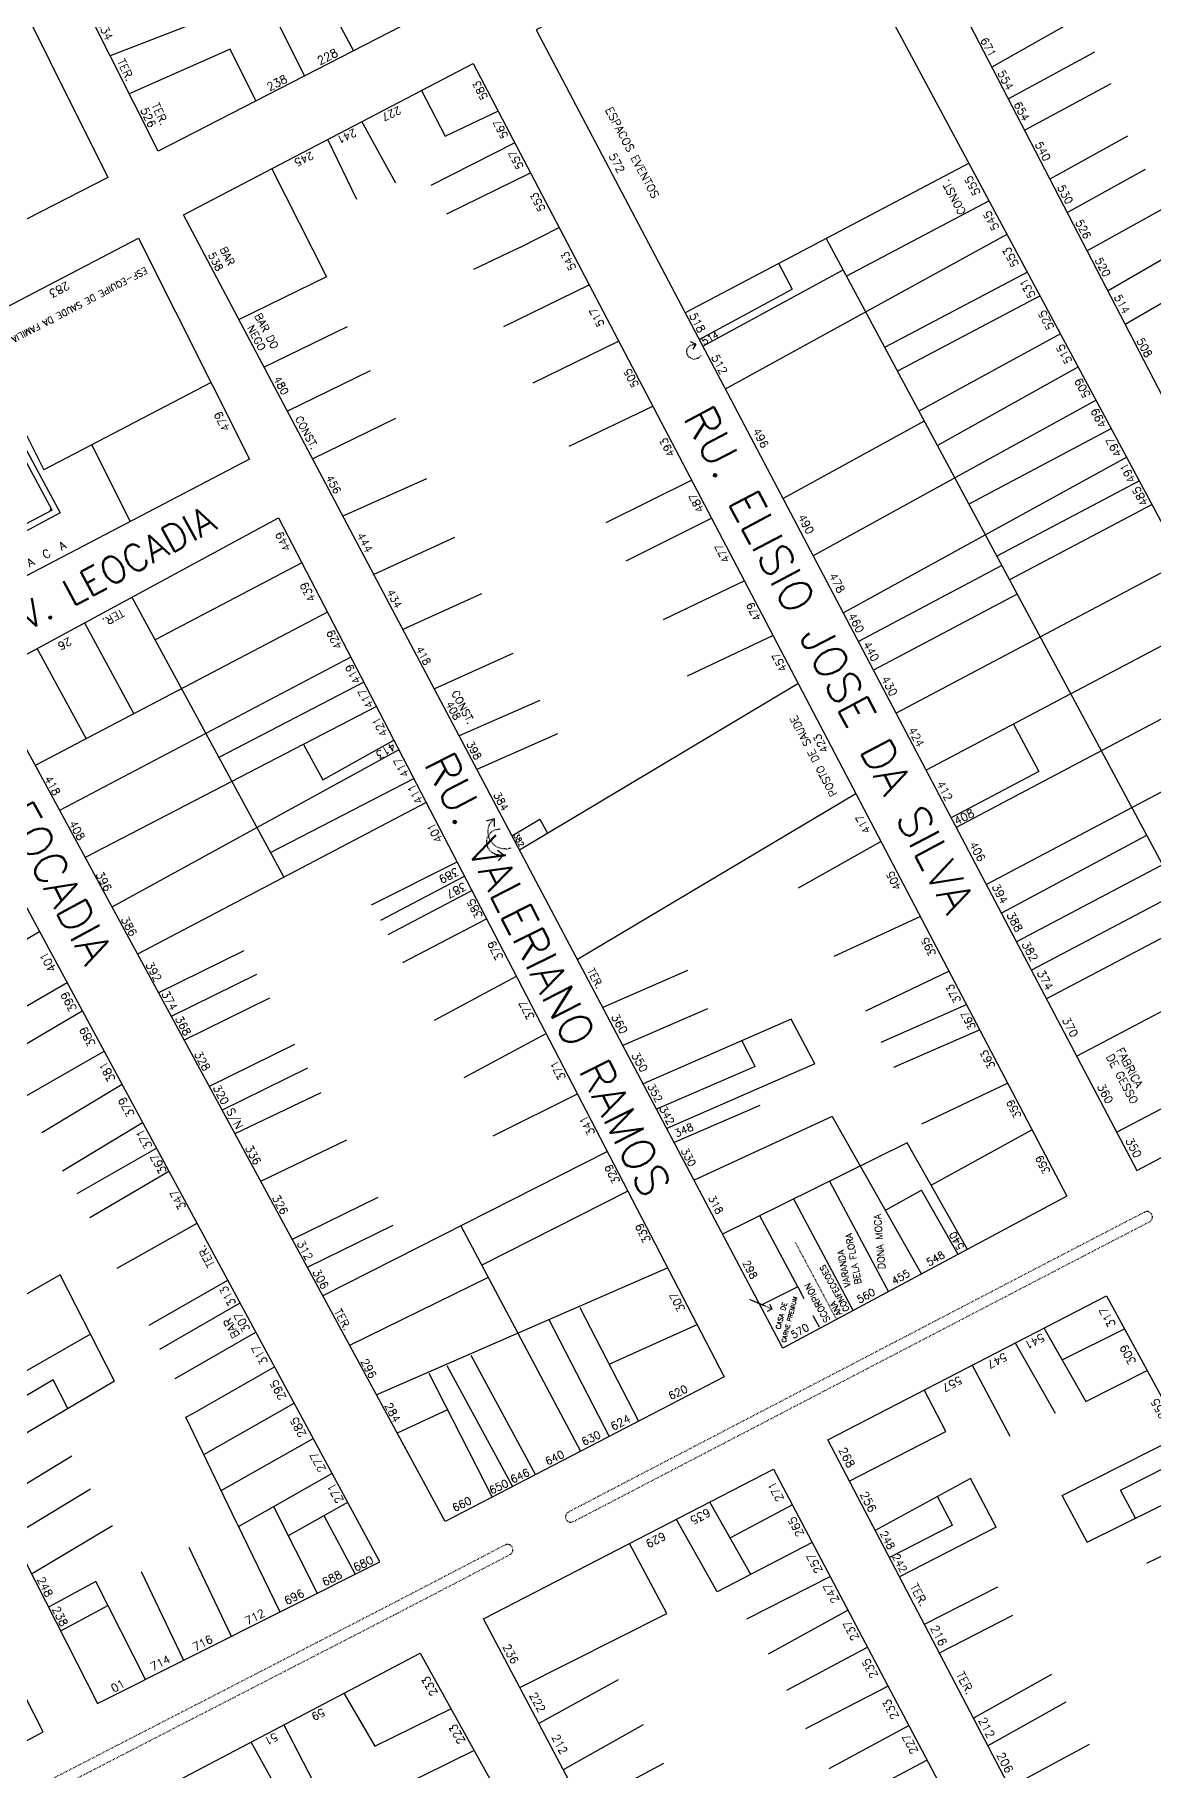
# Model space of a CAD drawing. Extents: x 714896 to 749292, y 8417558 to 8447149.
# Drawn here: x 737358.6 to 737566.2, y 8427223.3 to 8427545.5 of the extents above; entities that cross this region are included whole.
import ezdxf

# ---------------------------------------------------------------- set-up
doc = ezdxf.new("R2010")
doc.units = 0
doc.header["$MEASUREMENT"] = 0
doc.linetypes.add('ACAD_ISO03W100', pattern=[30, 12, -18])
for name, color, linetype in [('LOTE', 7, 'CONTINUOUS'), ('NUM-PORTA', 7, 'CONTINUOUS'), ('QUADRA', 6, 'CONTINUOUS'), ('TEXTO', 7, 'CONTINUOUS'), ('TEXTODERUA', 3, 'CONTINUOUS')]:
    doc.layers.add(name, color=color, linetype=linetype)
doc.styles.add('ROMANS', font='ROMANS.SHX', dxfattribs={"height": 1.5})

msp = doc.modelspace()

# ---------------------------------------------------------------- linework, layer by layer
at = {"layer": 'LOTE', "color": 7}
for p, q in [((737408.68, 8427537.86, 520.27), (737401.98, 8427551.28, 520.43)), ((737389.43, 8427548.11, 520.37), (737372.6, 8427541.59, 520.27)), ((737413.58, 8427550.4, 520.4), (737417.78, 8427542.53, 520.27)), ((737551.48, 8427548.09, 521.13), (737536.29, 8427539.5, 520.21)), ((737394.87, 8427542.81, 520.34), (737376.14, 8427534.54, 520.27)), ((737399.65, 8427533.23, 520.27), (737394.87, 8427542.81, 520.38)), ((737555.32, 8427542.26, 521.1), (737539.36, 8427533.63, 520.21)), ((737558.34, 8427536.39, 521.1), (737542.38, 8427527.76, 520.21)), ((737430.38, 8427535.14, 520.88), (737434.76, 8427526.7, 520.94)), ((737425.63, 8427517.94, 520.98), (737419.33, 8427529.38, 520.88)), ((737434.76, 8427526.7, 520.94), (737444.59, 8427531.34, 520.88)), ((737418.38, 8427514.93, 520.99), (737412.99, 8427526.07, 520.88)), ((737561.49, 8427526.68, 521.01), (737547.06, 8427518.72, 520.21)), ((737432.18, 8427517.59, 520.98), (737447.67, 8427525.45, 520.88)), ((737402.58, 8427520.63, 520.88), (737412.75, 8427500.55, 521.11)), ((737435.11, 8427512.26, 521), (737450.6, 8427519.87, 520.88)), ((737532.05, 8427521.66), (737479.35, 8427493.9)), ((737564.74, 8427520.48, 521.01), (737550.31, 8427512.52, 520.21)), ((737535.8, 8427514.67), (737509.28, 8427500.65)), ((737568.4, 8427513.37, 521.01), (737553.97, 8427505.4, 520.21)), ((737448.75, 8427506.07, 520.97), (737455.92, 8427509.72, 520.88)), ((737486.81, 8427479.74), (737539.11, 8427508.5)), ((737505.51, 8427507.68), (737590.63, 8427349.11)), ((737448.75, 8427506.07, 520.97), (737440.05, 8427501.92, 521.02)), ((737496.7, 8427502.95), (737499.2, 8427498.28)), ((737571.95, 8427506.1, 520.96), (737557.85, 8427497.96, 520.21)), ((737412.75, 8427500.55, 521.1), (737396.52, 8427492.62, 521.06)), ((737482.62, 8427487.7), (737508.69, 8427501.84, -1.33)), ((737542.89, 8427501.45), (737516.37, 8427487.44)), ((737575.15, 8427499.87, 520.96), (737561.05, 8427491.73, 520.21)), ((737445.65, 8427491.36, 521.05), (737461.5, 8427499.09, 520.88)), ((737481.96, 8427488.94), (737499.2, 8427498.28)), ((737545.26, 8427497.04), (737518.74, 8427483.03)), ((737416.56, 8427491.29, 521.1), (737401.19, 8427483.77, 521.06)), ((737451.13, 8427480.87, 521.05), (737466.98, 8427488.6, 520.88)), ((737549.04, 8427490), (737522.7, 8427475.64)), ((737552.35, 8427483.83), (737526.16, 8427469.21)), ((737420.88, 8427483.1, 521.1), (737405.52, 8427475.59, 521.06)), ((737555.66, 8427477.66), (737503.12, 8427448.77)), ((737425.56, 8427474.26, 521.1), (737410.19, 8427466.75, 521.06)), ((737457.78, 8427469.1, 521.06), (737473.31, 8427476.52, 520.88)), ((737523.71, 8427473.77, -0.72), (737497.53, 8427459.39)), ((737558.49, 8427472.37), (737531.98, 8427458.36)), ((737561.33, 8427467.08), (737508.71, 8427438.15)), ((737431.34, 8427463.03, 521.11), (737415.81, 8427456.12, 521.06)), ((737464.66, 8427454.92, 521.1), (737480.5, 8427462.82, 520.88)), ((737563.7, 8427462.68), (737537.18, 8427448.67)), ((737566.06, 8427458.27), (737539.55, 8427444.27)), ((737468.37, 8427447.83, 521.1), (737484.21, 8427455.73, 520.88)), ((737436.54, 8427452.17, 521.13), (737421.54, 8427445.29, 521.06)), ((737408.17, 8427447.48, 520.82), (737380.92, 8427433.16, 521.65)), ((737538.15, 8427446.96, -1.71), (737511.5, 8427432.84)), ((737571.73, 8427447.7), (737518.49, 8427419.57)), ((737475.3, 8427436.96, 521.11), (737490.28, 8427444.14, 520.88)), ((737376.63, 8427441.07, 520.82), (737404.81, 8427389.08, 520.82)), ((737441.52, 8427441.69, 521.16), (737426.94, 8427435.08, 521.06)), ((737540.95, 8427441.66, -1.71), (737514.3, 8427427.53)), ((737412.92, 8427438.32, 520.82), (737358.67, 8427409.8, 522.48)), ((737367.83, 8427436.31, 520.82), (737376.98, 8427419.43, 520.82)), ((737577.4, 8427437.12), (737524.08, 8427408.95)), ((737479.76, 8427426.45, 521.13), (737495.6, 8427433.99, 520.88)), ((737358.99, 8427431.63, 520.82), (737368.14, 8427414.78, 520.82)), ((737417.28, 8427429.92, 520.82), (737363.19, 8427401.45, 522.48)), ((737447.36, 8427430.64, 521.16), (737432.78, 8427424.03, 521.06)), ((737583.08, 8427426.55), (737529.67, 8427398.34)), ((737419.68, 8427425.29, 520.82), (737392.75, 8427411.33, 521.64)), ((737448.58, 8427394.14, 521.06), (737500.28, 8427425.06, 520.88)), ((737422.03, 8427420.76, 520.82), (737367.93, 8427392.72, 522.48)), ((737452.34, 8427421.92, 521.17), (737437.39, 8427415.3, 521.06)), ((737588.75, 8427415.97), (737535.27, 8427387.72)), ((737540.29, 8427417.52), (737545.02, 8427408.7)), ((737426.19, 8427412.74, 520.82), (737372.92, 8427383.51, 522.48)), ((737408.5, 8427413.75, 520.82), (737412.06, 8427407.17, 520.82)), ((737412.06, 8427407.17, 521.16), (737425.27, 8427414.52, 520.82)), ((737455.61, 8427415.73, 521.17), (737440.66, 8427409.11, 521.06)), ((737402.34, 8427393.64, 521.5), (737428.95, 8427407.41, 520.82)), ((737545.02, 8427408.7), (737528.74, 8427400.11)), ((737511.03, 8427404.55, 520.88), (737459.35, 8427373.78, 521.06)), ((737594.42, 8427405.4), (737540.86, 8427377.1)), ((737431.25, 8427402.97, 520.82), (737377.64, 8427374.81, 522.48)), ((737447.18, 8427396.79, 521.06), (737452.33, 8427399.87, 521.04)), ((737597.26, 8427400.11), (737543.65, 8427371.79)), ((737565.01, 8427396.83, -1.72), (737538.06, 8427382.41)), ((737500.35, 8427387.11, 521.32), (737515.69, 8427395.71, 520.88)), ((737600.1, 8427394.83), (737546.45, 8427366.48)), ((737421.08, 8427383.94, 521.22), (737436.99, 8427391.91, 520.82)), ((737422.81, 8427381.09, 521.22), (737438.37, 8427389.25, 520.82)), ((737424.2, 8427378.43, 521.22), (737439.75, 8427386.59, 520.82)), ((737426.9, 8427373.22, 521.22), (737442.46, 8427381.38, 520.82)), ((737506.98, 8427374.43, 521.32), (737522.94, 8427381.81, 520.88)), ((737336.17, 8427365.37, 520.36), (737359.49, 8427378.98, 520.36)), ((737397.4, 8427375.41, 521.75), (737381.55, 8427367.59, 522.48)), ((737399.78, 8427371.02, 521.75), (737383.94, 8427363.2, 522.48)), ((737479.76, 8427371.74, 521.4), (737464.05, 8427364.88, 521.06)), ((737512.89, 8427364.29, 521.39), (737528.28, 8427371.63, 520.88)), ((737349.76, 8427360.93, 520.21), (737364.59, 8427369.54, 520.36)), ((737432.79, 8427362.53, 521.22), (737448, 8427370.69, 520.82)), ((737579.22, 8427370.15, 543.02), (737552.04, 8427355.86)), ((737402.17, 8427366.63, 521.75), (737386.33, 8427358.8, 522.48)), ((737483.5, 8427364.67, 521.4), (737467.79, 8427357.81, 521.06)), ((737515.7, 8427358.46, 521.5), (737531.57, 8427365.44, 520.88)), ((737352.94, 8427355.72, 520.21), (737367.42, 8427364.29, 520.36)), ((737499.02, 8427362.75, 521.06), (737471.53, 8427350.73, 521.06)), ((737406.83, 8427358.03, 521.75), (737390.99, 8427350.2, 522.48)), ((737438.32, 8427351.88, 521.22), (737453.52, 8427360.03, 520.82)), ((737518.1, 8427353.78, 521.5), (737533.97, 8427360.76, 520.88)), ((737357.13, 8427348.55, 520.2), (737371.47, 8427356.79, 520.36)), ((737409.21, 8427353.63, 521.75), (737393.37, 8427345.8, 522.48)), ((737492.35, 8427353.96, 521.53), (737474.04, 8427345.98, 521.06)), ((737503.41, 8427354.43, 521.06), (737475.91, 8427342.45, 521.06)), ((737359.89, 8427341.68, 520.19), (737374.8, 8427350.63, 520.36)), ((737411.73, 8427349.03, 521.76), (737395.75, 8427341.41, 522.48)), ((737443.7, 8427341.03, 521.23), (737459.32, 8427348.85, 520.82)), ((737523.3, 8427343.27, 521.69), (737539.18, 8427350.82, 520.88)), ((737576.18, 8427350.48, 518.76), (737559.49, 8427341.71, 520.74)), ((737493.18, 8427346.71, 521.47), (737477.31, 8427339.79, 521.06)), ((737363.74, 8427334.58, 520.18), (737378.61, 8427343.56, 520.36)), ((737506.61, 8427344.67, 521.53), (737481, 8427332.82, 521.06)), ((737506.61, 8427344.67, 521.09), (737523.24, 8427315.4, 523.26)), ((737525, 8427331.91, 522.08), (737543.7, 8427342.19, 520.88)), ((737366.49, 8427330.33, 520.18), (737381.19, 8427338.79, 520.36)), ((737416.49, 8427340.24, 521.76), (737400.51, 8427332.61, 522.48)), ((737520.55, 8427339.77, 521.73), (737486.29, 8427322.82)), ((737531.76, 8427319.96, 523.26), (737520.55, 8427339.77, 521.73)), ((737464.89, 8427338.12, 520.82), (737412.04, 8427311.36, 522.48)), ((737368.79, 8427325.9, 520.17), (737383.5, 8427334.51, 520.36)), ((737506.12, 8427332.63, 516.93), (737517.07, 8427312.09, 523.26)), ((737422.28, 8427329.58, 521.74), (737406.37, 8427321.82, 522.48)), ((737468.7, 8427330.77, 520.82), (737441.57, 8427317.03, 521.67)), ((737499.45, 8427329.34, 516.87), (737510.52, 8427308.58, 523.26)), ((737516.51, 8427327.24, 522.62), (737523.24, 8427330.95, 522.34)), ((737530, 8427319.02, 523.26), (737523.24, 8427330.95, 522.34)), ((737373.91, 8427316.49, 520.15), (737388.71, 8427324.86, 520.36)), ((737425.09, 8427324.4, 521.74), (737409.18, 8427316.63, 522.48)), ((737437.68, 8427324.34, 521.72), (737459.92, 8427282.5, 521.07)), ((737422, 8427292.98, 522.48), (737476.07, 8427316.57, 520.82)), ((737363.32, 8427315.27, 519.99), (737337.33, 8427300.29, 520.5)), ((737379.86, 8427305.92, 520.11), (737394.45, 8427314.23, 520.36)), ((737442.78, 8427314.75, 521.19), (737417.04, 8427302.14, 522.48)), ((737500.24, 8427313, 105.72), (737493.3, 8427309.56)), ((737381.81, 8427301.47, 520.09), (737396.72, 8427310.02, 520.36)), ((737454.02, 8427306.95, 521.22), (737465.25, 8427285.26, 521.07)), ((737459.78, 8427309.16, 521.21), (737470.68, 8427288.09, 521.07)), ((737368.93, 8427304.25, 519.92), (737342.91, 8427289.33, 520.5)), ((737384.66, 8427295.97, 520.06), (737399.63, 8427304.63, 520.36)), ((737465.22, 8427298.68, 521.18), (737481.54, 8427306.01, 520.82)), ((737545.95, 8427305.39, 520.05), (737553.72, 8427291.76, 519.84)), ((737549.33, 8427299.46, -0.16), (737560.89, 8427305.23)), ((737439.56, 8427300.33, 521.6), (737451.54, 8427278.14, 521.07)), ((737540.62, 8427302.63, 520.05), (737548.05, 8427289.59, 519.85)), ((737387.91, 8427289.52, 520.02), (737403.11, 8427298.19, 520.36)), ((737431.73, 8427296.98, 521.86), (737443.51, 8427273.97, 521.07)), ((737435.1, 8427298.41, 521.73), (737447.29, 8427275.94, 521.07)), ((737539.65, 8427285.24, 519.83), (737532.65, 8427298.51, 520.05)), ((737553.72, 8427291.76, 519.92), (737565.12, 8427297.46, 520.08)), ((737362.03, 8427295.76, 520.07), (737344.8, 8427285.6, 520.5)), ((737373.38, 8427295.51, 519.86), (737347.52, 8427280.25, 520.5)), ((737527.76, 8427286.13, 519.94), (737523.7, 8427293.88, 520.05)), ((737389.98, 8427281.91, 519.95), (737406.75, 8427291.45, 520.36)), ((737386.63, 8427288.84, 520.01), (737387.91, 8427289.52, 520.02)), ((737396.12, 8427269.12, 519.76), (737386.63, 8427288.84, 520.01)), ((737435.23, 8427290.17, 521.79), (737425.88, 8427285.83, 522.48)), ((737393.21, 8427275.18, 519.87), (737410.25, 8427284.85, 520.36)), ((737509.81, 8427276.95, 519.72), (737527.76, 8427286.13, 519.86)), ((737549.3, 8427274.26, 519.65), (737571.59, 8427285.57, 520.08)), ((737365.5, 8427281.6, 520.1), (737351.25, 8427272.92, 520.5)), ((737560.13, 8427275.28, 519.82), (737573.51, 8427282.06, 520.08)), ((737396.41, 8427268.53, 519.74), (737413.77, 8427278.35, 520.36)), ((737532.3, 8427277.44, 519.75), (737514.62, 8427267.78, 519.72)), ((737537.05, 8427268.38, 519.68), (737532.3, 8427277.44, 519.81)), ((737368.93, 8427275.45, 520.05), (737354.44, 8427266.66, 520.5)), ((737554, 8427265.63, 519.59), (737576.4, 8427276.75, 520.08)), ((737402.93, 8427272.23, 519.84), (737411.01, 8427256.14, 518.88)), ((737405.7, 8427266.82, 519.69), (737416.7, 8427273.02, 520.36)), ((737491.5, 8427259.61, 517.06), (737483.94, 8427273.06, 516.69)), ((737487.67, 8427266.43, 516.86), (737499.23, 8427272.55, 516.69)), ((737528.96, 8427268.74, 519.73), (737526.16, 8427274.08, 519.81)), ((737373.01, 8427268.64, 519.97), (737357.99, 8427259.69, 520.5)), ((737396.12, 8427269.12, 519.76), (737404.07, 8427252.65, 518.88)), ((737412.28, 8427270.54, 519.95), (737418.1, 8427259.69, 518.88)), ((737485.29, 8427256.39, 517.06), (737477.72, 8427269.85, 516.69)), ((737528.96, 8427268.74, 519.69), (737517.25, 8427262.75, 519.72)), ((737537.05, 8427268.38, 519.68), (737519.1, 8427259.2, 519.72)), ((737565.06, 8427261.72, 519.72), (737580.49, 8427269.23, 520.08)), ((737387.2, 8427264.68, 519.74), (737395.08, 8427248.14, 518.88)), ((737475.92, 8427252.37, 517.22), (737469.02, 8427265.35, 516.69)), ((737502.92, 8427265.55, 516.69), (737485.29, 8427256.39, 517.06)), ((737369.93, 8427258.3, 520.01), (737361.12, 8427253.53, 520.5)), ((737379.12, 8427240.13, 518.88), (737369.93, 8427258.3, 520.01)), ((737378.34, 8427260.19, 519.81), (737386.22, 8427243.69, 518.88)), ((737490.81, 8427251.36, 517.07), (737506.25, 8427259.25, 516.69)), ((737537.32, 8427257.28, 519.69), (737523.74, 8427250.35, 519.72)), ((737372.2, 8427253.84, 520.01), (737363.39, 8427249.07, 520.5)), ((737448.62, 8427238.6, 519.26), (737475.92, 8427252.37, 517.22)), ((737494.8, 8427244.89, 517.08), (737509.56, 8427252.97, 516.69)), ((737540.1, 8427251.97, 519.69), (737526.52, 8427245.03, 519.72)), ((737498.19, 8427238.1, 517.1), (737513.17, 8427246.12, 516.69)), ((737466.87, 8427240.07, 517.75), (737452.15, 8427231.94, 519.26)), ((737501.75, 8427231.01, 517.11), (737516.98, 8427238.9, 516.69)), ((737547.35, 8427241.06, 519.57), (737532.86, 8427232.92, 519.72)), ((737415.96, 8427237.56, 515.22), (737421.75, 8427227.71, 516.33)), ((737550.04, 8427235.92, 519.57), (737535.55, 8427227.79, 519.72)), ((737421.75, 8427227.71, 516.33), (737435.85, 8427234.69, 516.85)), ((737404.86, 8427231.71, 515.21), (737411.11, 8427219.65, 516.54)), ((737471.53, 8427231.7, 517.85), (737456.7, 8427223.34, 519.26)), ((737506.08, 8427223.58, 517.1), (737520.85, 8427231.57, 516.69)), ((737402.54, 8427221.67, 516.31), (737398.74, 8427228.48, 515.21)), ((737440.15, 8427226.92, 516.85), (737426.12, 8427219.98, 516.62)), ((737554.33, 8427228.02, 519.5), (737539.58, 8427220.08, 519.72)), ((737475.33, 8427224.5, 517.93), (737460.37, 8427216.46, 519.26)), ((737508.79, 8427216.99, 517.12), (737524.23, 8427225.15, 516.69))]:
    msp.add_line(p, q, dxfattribs=at)
at = {"layer": 'LOTE', "color": 7, "linetype": 'CONTINUOUS'}
for p, q in [((737346.8, 8427491.52), (737360.3, 8427464.7)), ((737346.47, 8427487.92), (737363.33, 8427456.73)), ((737361.79, 8427457.21), (737346.22, 8427486.23)), ((737391.32, 8427480.92), (737360.3, 8427464.7)), ((737363.33, 8427456.73), (737341.33, 8427444.92)), ((737361.79, 8427457.21), (737341.65, 8427446.63))]:
    msp.add_line(p, q, dxfattribs=at)
at = {"layer": 'LOTE', "color": 7, "linetype": 'ACAD_ISO03W100', "ltscale": 0.007}
msp.add_line((737499.78, 8427321.28, 518.84), (737507.44, 8427306.93, 523.26), dxfattribs=at)
at = {"layer": 'LOTE', "color": 7, "linetype": 'ACAD_ISO03W100', "ltscale": 0.2}
msp.add_line((737500.24, 8427313, 105.72), (737504.35, 8427305.28, 523.26), dxfattribs=at)
at = {"layer": 'LOTE', "color": 7, "linetype": 'ACAD_ISO03W100', "ltscale": 0.002, "flags": 128}
for points in [[(737482.27, 8427485.92), (737481.86, 8427485.48), (737480.92, 8427485.22), (737479.98, 8427485.68), (737479.61, 8427486.47), (737479.73, 8427487.25), (737480.27, 8427487.86), (737481.29, 8427488.06)], [(737446.96, 8427394.46), (737446.25, 8427394.31), (737445.44, 8427394.33), (737444.37, 8427394.71), (737443.85, 8427395.07), (737443.17, 8427395.88), (737442.88, 8427396.53), (737442.73, 8427397.44), (737442.86, 8427398.38), (737443.03, 8427398.85), (737443.37, 8427399.41), (737443.86, 8427399.94)], [(737445.54, 8427393.24), (737444.92, 8427393.17), (737444.28, 8427393.26), (737443.47, 8427393.66), (737443.15, 8427393.96), (737442.79, 8427394.45), (737442.54, 8427395.14), (737442.52, 8427395.95), (737442.62, 8427396.39), (737443.15, 8427397.29), (737443.61, 8427397.67), (737444.03, 8427397.89), (737445.03, 8427398.06)]]:
    msp.add_lwpolyline(points, dxfattribs=at)
at = {"layer": 'LOTE', "color": 7, "flags": 128}
for points in [[(737481.29, 8427488.06), (737480.35, 8427488.51)], [(737481.29, 8427488.06), (737480.75, 8427487.14)], [(737443.86, 8427399.94), (737442.39, 8427399.49)], [(737443.86, 8427399.94), (737443.91, 8427398.52)], [(737445.54, 8427393.24), (737444.47, 8427394.05)], [(737445.54, 8427393.24), (737444.62, 8427392.13)], [(737495.46, 8427308.93), (737495.06, 8427309.76)], [(737495.46, 8427308.93), (737494.58, 8427308.45)]]:
    msp.add_lwpolyline(points, dxfattribs=at)
at = {"layer": 'LOTE', "color": 7, "linetype": 'CONTINUOUS', "flags": 128}
msp.add_lwpolyline([(737369.16, 8427469.33), (737376.3, 8427455.15)], dxfattribs=at)
at = {"layer": 'LOTE', "color": 7, "flags": 128}
for points, elevation in [([(737452.33, 8427399.87), (737453.76, 8427397.24)], 521.06), ([(737503.41, 8427354.43), (737499.02, 8427362.75)], 521.06), ([(737492.35, 8427353.96), (737489.83, 8427358.73)], 521.06), ([(737500.24, 8427313), (737493.18, 8427326.23)], 105.72), ([(737373.38, 8427295.51), (737363.32, 8427315.27)], 520.5), ([(737364.75, 8427290.42), (737362.03, 8427295.76)], 520.5), ([(737554, 8427265.63), (737549.3, 8427274.26)], 520.08), ([(737562.97, 8427270.08), (737560.13, 8427275.28)], 520.08)]:
    msp.add_lwpolyline(points, dxfattribs=dict(at, elevation=elevation))
at = {"layer": 'LOTE', "color": 7, "linetype": 'ACAD_ISO03W100', "ltscale": 0.01}
msp.add_lwpolyline([(737564.54, 8427326.84), (737552.7, 8427320.7), (737457.66, 8427271.2), (737457.66, 8427271.2), (737457.48, 8427271.09), (737457.3, 8427270.9), (737457.19, 8427270.7), (737457.13, 8427270.48), (737457.11, 8427270.28), (737457.15, 8427270.03), (737457.25, 8427269.8), (737457.39, 8427269.62), (737457.57, 8427269.47), (737457.78, 8427269.37), (737457.99, 8427269.32), (737458.23, 8427269.31), (737458.46, 8427269.37), (737458.65, 8427269.47), (737553.62, 8427318.92), (737565.54, 8427325.1), (737565.54, 8427325.1), (737565.71, 8427325.21), (737565.9, 8427325.41), (737566.01, 8427325.61), (737566.07, 8427325.82), (737566.09, 8427326.02), (737566.05, 8427326.27), (737565.95, 8427326.5), (737565.81, 8427326.68), (737565.62, 8427326.84), (737565.42, 8427326.94), (737565.21, 8427326.99), (737564.96, 8427326.99), (737564.74, 8427326.93)], close=True, dxfattribs=at)
at = {"layer": 'LOTE', "color": 7, "linetype": 'ACAD_ISO03W100', "ltscale": 0.004, "flags": 128}
msp.add_lwpolyline([(737491.31, 8427310.71), (737495.46, 8427308.93)], dxfattribs=at)
at = {"layer": 'LOTE', "color": 7, "linetype": 'ACAD_ISO03W100', "ltscale": 0.01}
msp.add_lwpolyline([(737327.01, 8427201.48), (737426.21, 8427252.57), (737446.82, 8427263.3), (737446.82, 8427263.3), (737446.99, 8427263.41), (737447.17, 8427263.61), (737447.28, 8427263.81), (737447.35, 8427264.02), (737447.36, 8427264.22), (737447.32, 8427264.47), (737447.22, 8427264.7), (737447.09, 8427264.88), (737446.9, 8427265.04), (737446.7, 8427265.14), (737446.49, 8427265.19), (737446.24, 8427265.19), (737446.02, 8427265.13), (737445.82, 8427265.04), (737425.29, 8427254.35), (737326.02, 8427203.21)], dxfattribs=at)
at = {"layer": 'LOTE', "color": 7, "linetype": 'CONTINUOUS'}
msp.add_arc((737361.79, 8427457.21), 0.332, 118.5042, 207.7137, dxfattribs=at)
at = {"layer": 'QUADRA', "color": 6, "linetype": 'CONTINUOUS'}
for points in [[(737381.49, 8427523.9), (737363.61, 8427559.49), (737348.87, 8427588.8), (737317.53, 8427650.61), (737285.62, 8427718.75), (737257.95, 8427778.59), (737317.98, 8427788.18), (737345.62, 8427730.25), (737375.03, 8427669.66), (737402.57, 8427615.97), (737425.11, 8427572.2), (737435.6, 8427551.68)], [(737679.3, 8427397.36), (737624.9, 8427368.54), (737515.54, 8427579.59), (737566.73, 8427606.44), (737679.3, 8427397.36)], [(737563.22, 8427334.63), (737617.12, 8427363.1), (737504.16, 8427573.65), (737451.69, 8427546.43), (737563.22, 8427334.63)], [(737486.56, 8427296.34), (737434.77, 8427269.43), (737349.65, 8427426.46), (737403.85, 8427455.82), (737486.56, 8427296.34)], [(737252.1, 8427308.77), (737306.26, 8427201.34), (737360.15, 8427230.41), (737305.35, 8427337.94), (737251.5, 8427443.63), (737198.18, 8427415.73)], [(737448.04, 8427085.19), (737379.24, 8427218.2), (737430.12, 8427245.02), (737502.83, 8427113.78), (737448.04, 8427085.19)]]:
    msp.add_lwpolyline(points, close=True, dxfattribs=at)
at = {"layer": 'QUADRA', "color": 6}
for points in [[(737350.76, 8427561.88), (737372.16, 8427519.02), (737314.95, 8427489.74), (737293.52, 8427532.51), (737350.76, 8427561.88)], [(737490.29, 8427444.15), (737550.2, 8427329.84), (737497.5, 8427301.61), (737437.39, 8427415.3), (737386.22, 8427512.09), (737439.97, 8427540.15)], [(737377.83, 8427507.72), (737398.45, 8427466.73), (737343.35, 8427437.92), (737321.28, 8427478.19), (737377.83, 8427507.72)], [(737422.67, 8427261.98), (737367.43, 8427364.29), (737308.73, 8427473), (737261.76, 8427448.82), (737318.35, 8427337.58), (737370.21, 8427235.66)], [(737557.54, 8427311.38), (737629.3, 8427179.67), (737575.4, 8427151.66), (737505.8, 8427284.62), (737557.54, 8427311.38)], [(737495.75, 8427279.16), (737565.64, 8427146.66), (737511.95, 8427118.86), (737441.92, 8427251.36), (737495.75, 8427279.16)]]:
    msp.add_lwpolyline(points, close=True, dxfattribs=at)

# ---------------------------------------------------------------- texts
at = {"layer": 'NUM-PORTA', "color": 7, "style": 'ROMANS'}
for s, height, rotation, p in [('534', 1.502, 295.7644, (737370.14, 8427547.78)), ('228', 1.528, 27.4589, (737411.55, 8427539.86)), ('671', 1.457, 298.402, (737534.07, 8427544.5)), ('554', 1.5, 298.402, (737537.24, 8427538.42)), ('238', 1.528, 27.4589, (737402.17, 8427534.98)), ('583', 1.42, 117.2257, (737442.77, 8427533.86)), ('526', 1.503, 295.5685, (737378.15, 8427531.58)), ('227', 1.427, 205.2928, (737426.17, 8427532.28)), ('654', 1.457, 298.4044, (737540.29, 8427532.6)), ('567', 1.42, 117.2927, (737446.53, 8427526.66)), ('241', 1.427, 205.2587, (737417.88, 8427528.09)), ('540', 1.457, 298.4044, (737544.21, 8427525.17)), ('245', 1.427, 205.2695, (737409.93, 8427523.86)), ('557', 1.42, 117.2987, (737449.38, 8427520.98)), ('572', 1.499, 297.9388, (737465.09, 8427523.03)), ('555', 1.488, 118.4117, (737534.23, 8427516.13)), ('553', 1.42, 117.3109, (737453.43, 8427513.16)), ('530', 1.457, 298.4044, (737548.37, 8427517.17, -520.21)), ('545', 1.488, 118.4117, (737537.71, 8427509.65)), ('526', 1.457, 298.4044, (737551.72, 8427510.71, -520.21)), ('538', 1.408, 297.5447, (737390.72, 8427504.67)), ('543', 1.42, 117.3109, (737459.17, 8427502.2)), ('553', 1.488, 118.4117, (737541.35, 8427502.87)), ('520', 1.458, 298.4068, (737555.33, 8427503.68)), ('531', 1.488, 118.4117, (737544.45, 8427497.08)), ('514', 1.458, 298.4068, (737558.89, 8427496.81)), ('517', 1.42, 117.3418, (737464.39, 8427491.74)), ('518', 1.499, 297.9653, (737480.05, 8427493.4)), ('525', 1.488, 118.4117, (737547.91, 8427491.18)), ('514', 1.3, 27.9653, (737482.8, 8427487.84)), ('515', 1.488, 118.4124, (737551.27, 8427484.9)), ('508', 1.458, 298.4068, (737563.07, 8427488.72)), ('512', 1.499, 297.9653, (737484.13, 8427485.66)), ('480', 1.406, 297.858, (737402.88, 8427481.65)), ('505', 1.42, 117.3418, (737470.79, 8427480.48)), ('509', 1.488, 118.4135, (737554.65, 8427478.59)), ('499', 1.488, 118.4152, (737557.67, 8427473)), ('496', 1.499, 297.9653, (737491.79, 8427471.98)), ('493', 1.42, 117.3405, (737477.48, 8427467.56)), ('497', 1.488, 118.4128, (737560.48, 8427467.6)), ('491', 1.488, 118.4162, (737563.05, 8427462.81)), ('456', 1.406, 297.858, (737412.59, 8427463.28)), ('485', 1.488, 118.4162, (737565.38, 8427458.47)), ('487', 1.42, 117.3405, (737482.89, 8427457.25)), ('490', 1.499, 297.9653, (737500.21, 8427455.99)), ('449', 1.487, 117.308, (737406.23, 8427450.06)), ('444', 1.5, 297.8588, (737418.29, 8427452.58)), ('477', 1.42, 117.338, (737487.71, 8427447.91)), ('478', 1.499, 297.9653, (737505.96, 8427445.07)), ('439', 1.5, 117.37, (737410.83, 8427440.67)), ('434', 1.406, 297.8569, (737423.88, 8427442.06)), ('479', 1.42, 117.3434, (737493.54, 8427437.08)), ('460', 1.5, 297.9777, (737509.51, 8427437.66)), ('26', 1.48, 208.357, (737364.95, 8427433.68)), ('429', 1.486, 117.37, (737415.73, 8427431.84)), ('440', 1.5, 297.9777, (737512.3, 8427432.37)), ('418', 1.406, 297.8569, (737429.27, 8427431.47)), ('457', 1.42, 117.3364, (737498.31, 8427427.68)), ('419', 1.486, 117.377, (737419.19, 8427425.43, -520.82)), ('430', 1.5, 297.9777, (737515.69, 8427425.93)), ('417', 1.486, 117.377, (737421.55, 8427420.89, -520.82)), ('408', 1.406, 297.8607, (737434.85, 8427421.3)), ('421', 1.486, 117.3778, (737424.2, 8427415.63)), ('424', 1.5, 297.9777, (737520.68, 8427416.46)), ('413', 1.486, 209.9453, (737425.07, 8427414.16)), ('398', 1.406, 297.8653, (737438.68, 8427413.89)), ('423', 1.419, 117.3238, (737505.99, 8427412.6)), ('417', 1.486, 117.3799, (737428.19, 8427408.07, -520.82)), ('418', 1.479, 298.4183, (737360.33, 8427407.42)), ('412', 1.5, 297.9777, (737525.95, 8427406.46)), ('411', 1.486, 117.3799, (737430.74, 8427403.15, -520.82)), ('384', 1.406, 297.8653, (737443.68, 8427404.43)), ('417', 1.419, 117.3238, (737513.83, 8427397.63, 520.88)), ('408', 1.5, 27.9765, (737529.78, 8427398.71)), ('408', 1.479, 298.4426, (737364.89, 8427399.09)), ('401', 1.486, 117.3796, (737434.4, 8427395.95)), ('382', 1, 297.8653, (737447.42, 8427396.89)), ('406', 1.5, 297.9765, (737532.02, 8427395.19)), ('389', 1.486, 207.3782, (737436.83, 8427390.91, 520.82)), ('396', 1.479, 298.4426, (737369.85, 8427389.62)), ('387', 1.486, 207.3782, (737438.25, 8427388.18, 520.82)), ('405', 1.419, 117.3138, (737519.54, 8427387.13)), ('394', 1.5, 297.975, (737536.22, 8427387.35)), ('385', 1.486, 117.3782, (737441.81, 8427381.88)), ('386', 1.479, 298.4319, (737374.54, 8427381.28)), ('388', 1.5, 297.975, (737538.96, 8427382.14)), ('395', 1.419, 117.3138, (737525.98, 8427374.84)), ('401', 1.52, 119.9274, (737362.65, 8427371.99)), ('379', 1.486, 117.3783, (737445.63, 8427374.1)), ('382', 1.5, 297.975, (737541.78, 8427376.68)), ('392', 1.479, 298.4336, (737379.11, 8427372.86)), ('374', 1.5, 297.975, (737544.59, 8427371.33)), ('399', 1.52, 118.5929, (737366.49, 8427364.61)), ('374', 1.479, 298.4303, (737382.05, 8427367.51)), ('373', 1.419, 117.3176, (737530.61, 8427366.13)), ('377', 1.486, 117.3776, (737451.45, 8427363.05, -520.82)), ('368', 1.479, 298.4303, (737384.59, 8427362.82)), ('360', 1.5, 298.9399, (737465.55, 8427363.18)), ('367', 1.419, 117.3176, (737533.37, 8427361.17)), ('370', 1.5, 297.9718, (737549.25, 8427362.59)), ('389', 1.52, 118.5941, (737369.95, 8427358.1)), ('328', 1.479, 298.4303, (737388.14, 8427356.27)), ('371', 1.486, 117.3776, (737457.26, 8427351.84, -520.82)), ('350', 1.5, 298.9399, (737469.31, 8427356.07)), ('363', 1.419, 117.2786, (737536.96, 8427353.93)), ('381', 1.52, 118.5877, (737373.63, 8427351.57)), ('352', 1.406, 297.8284, (737472.29, 8427350.3)), ('360', 1.5, 297.9718, (737555.75, 8427350.26)), ('379', 1.52, 118.5867, (737377.18, 8427345.03)), ('342', 1.406, 297.8284, (737474.49, 8427346.14)), ('359', 1.418, 117.2381, (737541.81, 8427344.74)), ('371', 1.52, 118.583, (737380.47, 8427339.1)), ('341', 1.486, 117.3758, (737462.67, 8427341.58)), ('348', 1.405, 23.306, (737477.73, 8427340.77)), ('336', 1.479, 298.4303, (737397.58, 8427338.85)), ('330', 1.405, 297.8199, (737478.49, 8427338.37)), ('350', 1.5, 297.9718, (737561.03, 8427340.21)), ('367', 1.521, 118.5758, (737383.15, 8427334.49)), ('329', 1.483, 117.3179, (737467.33, 8427332.58)), ('359', 1.415, 116.9595, (737547.18, 8427334.39)), ('347', 1.521, 118.5758, (737386.75, 8427327.82)), ('326', 1.479, 298.4303, (737402.6, 8427329.59)), ('318', 1.405, 297.8199, (737483.55, 8427329.55, 0.01)), ('339', 1.483, 117.3179, (737473.02, 8427321.62)), ('540', 1.375, 119.551, (737531.19, 8427320.36)), ('312', 1.478, 298.3999, (737407.2, 8427321.12)), ('548', 1.375, 29.551, (737524.62, 8427316.81)), ('306', 1.5, 298.4303, (737410.09, 8427315.8)), ('298', 1.405, 297.8199, (737489.93, 8427317.48, 0.01)), ('455', 1.376, 29.4838, (737518.15, 8427313.37)), ('313', 1.52, 118.5938, (737396.02, 8427309.93)), ('307', 1.483, 117.3179, (737479.4, 8427308.83)), ('560', 1.376, 29.4838, (737511.7, 8427309.91)), ('307', 1.52, 118.5934, (737398.66, 8427305.1)), ('317', 1.527, 118.2751, (737559.34, 8427306.01)), ('570', 1.376, 29.4838, (737499.43, 8427303.34, -523.26)), ('541', 1.469, 207.4886, (737545.57, 8427304.42)), ('317', 1.52, 118.5951, (737401.94, 8427299.05)), ('547', 1.469, 207.4886, (737538.6, 8427300.82)), ('309', 1.527, 118.2751, (737563.12, 8427299.06)), ('296', 1.478, 298.4109, (737419.03, 8427299.18)), ('295', 1.52, 118.6048, (737405.35, 8427292.51)), ('620', 1.423, 25.6822, (737476.66, 8427292)), ('557', 1.469, 207.4886, (737530.25, 8427296.5)), ('284', 1.478, 298.4109, (737423.46, 8427291)), ('255', 1.531, 118.458, (737568.92, 8427289.04)), ('285', 1.52, 118.6113, (737409.1, 8427285.59)), ('624', 1.5, 27.3421, (737465.97, 8427286.29)), ('630', 1.42, 25.625, (737460.53, 8427283.5)), ('277', 1.52, 118.612, (737412.75, 8427279.13)), ('640', 1.42, 25.6152, (737453.77, 8427279.87)), ('268', 1.528, 297.2312, (737507.77, 8427282.73)), ('646', 1.42, 25.637, (737447.32, 8427276.49)), ('271', 1.52, 118.6159, (737416.01, 8427273.35)), ('650', 1.421, 25.6842, (737443.4, 8427274.48)), ('271', 1.503, 117.7989, (737497.72, 8427273.62)), ('256', 1.546, 297.5677, (737511.74, 8427274.52)), ('660', 1.433, 26.2593, (737436.54, 8427271.21)), ('635', 1.504, 207.3119, (737483.54, 8427271.94)), ('265', 1.503, 117.8025, (737501.48, 8427267.1)), ('629', 1.504, 207.3104, (737475.27, 8427267.57)), ('248', 1.4, 297.5983, (737515.43, 8427267.26, -519.72)), ('680', 1.489, 26.8156, (737418.2, 8427260.11)), ('257', 1.503, 117.8012, (737504.93, 8427260.32)), ('242', 1.4, 297.5983, (737517.72, 8427262.99, -519.72)), ('248', 1.504, 296.6044, (737358.96, 8427258.7)), ('688', 1.488, 26.8405, (737412.39, 8427257.39)), ('696', 1.488, 26.8564, (737405.37, 8427253.92)), ('247', 1.503, 117.8026, (737508.02, 8427254.77)), ('238', 1.504, 296.6044, (737361.74, 8427253.24)), ('712', 1.488, 26.8667, (737398.08, 8427250.2)), ('237', 1.503, 117.8024, (737511.69, 8427247.83)), ('216', 1.548, 297.5983, (737524.8, 8427249.68)), ('716', 1.488, 26.8602, (737388.39, 8427245.36)), ('236', 1.492, 297.8727, (737445.39, 8427246.2)), ('714', 1.488, 26.8134, (737380.5, 8427241.67)), ('235', 1.503, 117.8, (737515.22, 8427240.8)), ('01', 1.489, 29.7016, (737373.27, 8427237.64)), ('233', 1.474, 118.8854, (737433.47, 8427237.57)), ('222', 1.492, 297.8681, (737450.38, 8427237.21)), ('233', 1.503, 117.7975, (737519.07, 8427233.2)), ('59', 1.44, 207.6603, (737411.97, 8427234.83)), ('212', 1.55, 297.6292, (737533.7, 8427232.56)), ('51', 1.44, 207.6461, (737403.24, 8427230.27)), ('223', 1.476, 118.9892, (737438.56, 8427228.66)), ('212', 1.491, 297.8665, (737454.49, 8427229.45)), ('227', 1.503, 117.7991, (737522.65, 8427226.77)), ('206', 1.55, 297.6292, (737537.09, 8427226.09))]:
    msp.add_text(s, height=height, rotation=rotation, dxfattribs=at).set_placement(p)
at = {"layer": 'NUM-PORTA', "style": 'ROMANS'}
for s, height, rotation, p in [('283', 1.518, 207.6488, (737364.55, 8427499.75)), ('479', 1.518, 117.6488, (737394.93, 8427472.32)), ('320', 1.479, 298.4184, (737391.61, 8427350.02, 0.01)), ('S/N', 1.479, 298.4184, (737394.12, 8427345.7, 0))]:
    msp.add_text(s, height=height, rotation=rotation, dxfattribs=at).set_placement(p)
at = {"layer": 'TEXTO', "style": 'ROMANS'}
for s, height, rotation, p in [('TER.', 1.502, 295.6776, (737373.85, 8427540.58)), ('TER.', 1.508, 294.2491, (737380.25, 8427532.44)), ('CONST.', 1.489, 118.3905, (737531.56, 8427512.57)), ('BAR', 1.415, 296.6555, (737392.9, 8427505.73)), ('BAR DO', 1.406, 297.828, (737399.33, 8427493.34)), ('NEGO', 1.406, 297.828, (737397.95, 8427491.14)), ('CONST.', 1.406, 297.828, (737406.87, 8427474.27)), ('P  R  A  C  A', 1.5086, 27.67, (737351.57, 8427443.43)), ('CONST.', 1.406, 297.7235, (737435.92, 8427423.3)), ('POSTO DE SAUDE', 1.4195, 117.3316, (737507.61, 8427404.53)), ('TER.', 1.406, 297.8439, (737461.11, 8427371.74)), ('DONA MOCA', 1.3, 94.749, (737516.49, 8427316.35, 523.07)), ('BELA FLORA', 1.2, 100.9809, (737512.07, 8427313.62, 523.07)), ('TER.', 1.52, 118.5923, (737392.11, 8427317.16)), ('VARANDA', 1.2, 100.9809, (737510.08, 8427313.07, 523.07)), ('CONFECCOES', 1.1, 118.9688, (737509.89, 8427308.79, 1046.81)), ('SCORPION', 1.2, 118.9688, (737506.36, 8427306.83, 523.56)), ('CASA DE', 0.9, 75.4389, (737496.99, 8427305.06)), ('CARNE PREMIUM', 0.8, 75.4389, (737497.99, 8427302.61)), ('ANA ', 1.1, 118.9688, (737508.49, 8427308.04, 1046.81)), ('BAR', 1.518, 118.6928, (737396.71, 8427303.98)), ('TER.', 1.479, 298.4195, (737414.11, 8427308.43)), ('TER.', 1.549, 297.6164, (737521.04, 8427257.43)), ('TER.', 1.549, 297.6164, (737529.62, 8427241.06))]:
    msp.add_text(s, height=height, rotation=rotation, dxfattribs=at).set_placement(p)
at = {"layer": 'TEXTO', "color": 7, "style": 'ROMANS'}
for s, height, rotation, p in [('ESPACOS EVENTOS', 1.4991, 297.9388, (737464.45, 8427531.59)), ('ESF-EQUIPE DE SAUDE DA FAMILIA', 1.2, 207.6488, (737379.11, 8427502.42)), ('TER.', 1.48, 208.357, (737374.67, 8427438.95)), ('DE GESSO', 1.5, 297.9718, (737557.44, 8427355.76)), ('FABRICA ', 1.5, 297.9718, (737559.3, 8427356.94))]:
    msp.add_text(s, height=height, rotation=rotation, dxfattribs=at).set_placement(p)
at = {"layer": 'TEXTODERUA', "style": 'ROMANS'}
for s, height, rotation, p in [('RU. ELISIO JOSE DA SILVA', 6, 297.9386, (737478.85, 8427474.49)), ('TV. LEOCADIA', 5, 28.3187, (737354.21, 8427433.13)), ('RU. LEOCADIA ', 6, 298.3187, (737342.05, 8427420.56)), ('RU. VALERIANO RAMOS ', 6, 296.7206, (737430.76, 8427410.24))]:
    msp.add_text(s, height=height, rotation=rotation, dxfattribs=at).set_placement(p)

doc.saveas('drawing.dxf')
